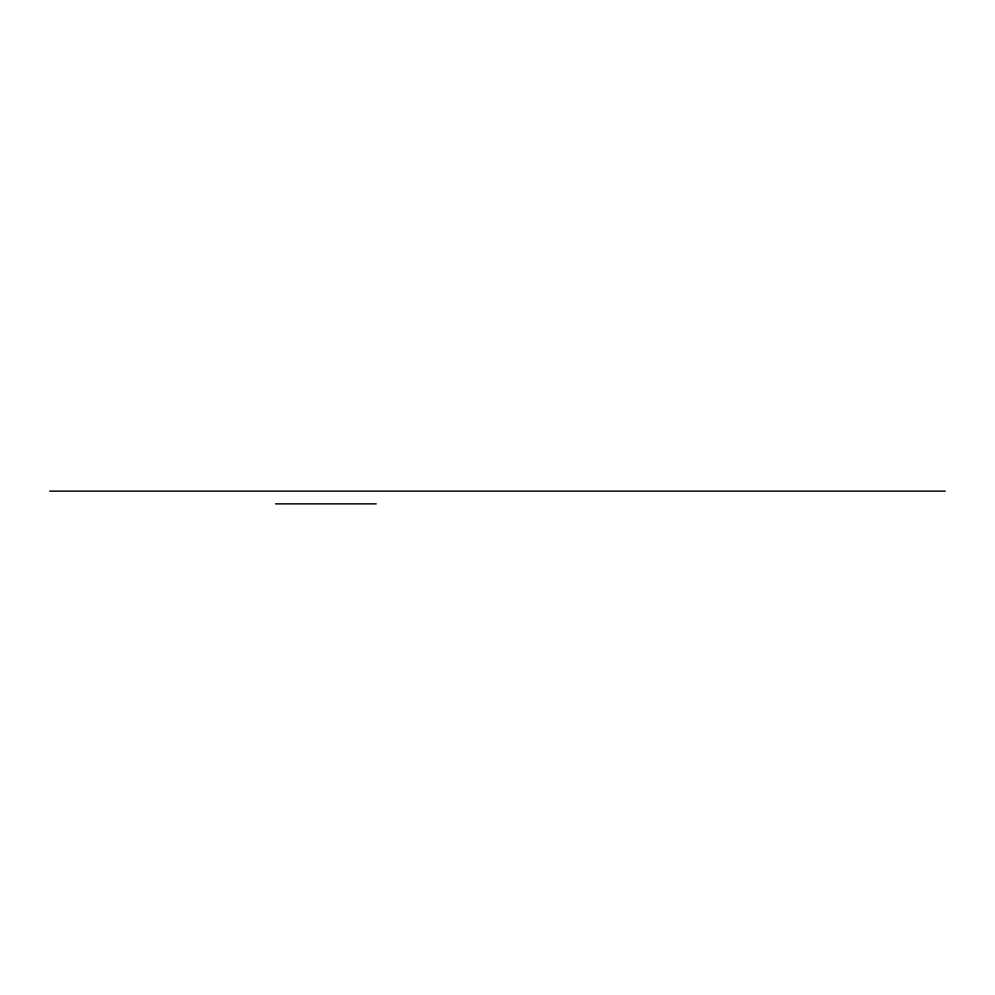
<?xml version="1.0" encoding="UTF-8"?>
<svg xmlns="http://www.w3.org/2000/svg" width="995" height="995" viewBox="0 0 995 995"><rect width="100%" height="100%" fill="white"/><g stroke="black" fill="none" stroke-linecap="round" stroke-linejoin="round"><path stroke-width="1.49" d="M49.75 491.132L945.25 491.132M275.54 503.868L376.222 503.868"/></g></svg>
